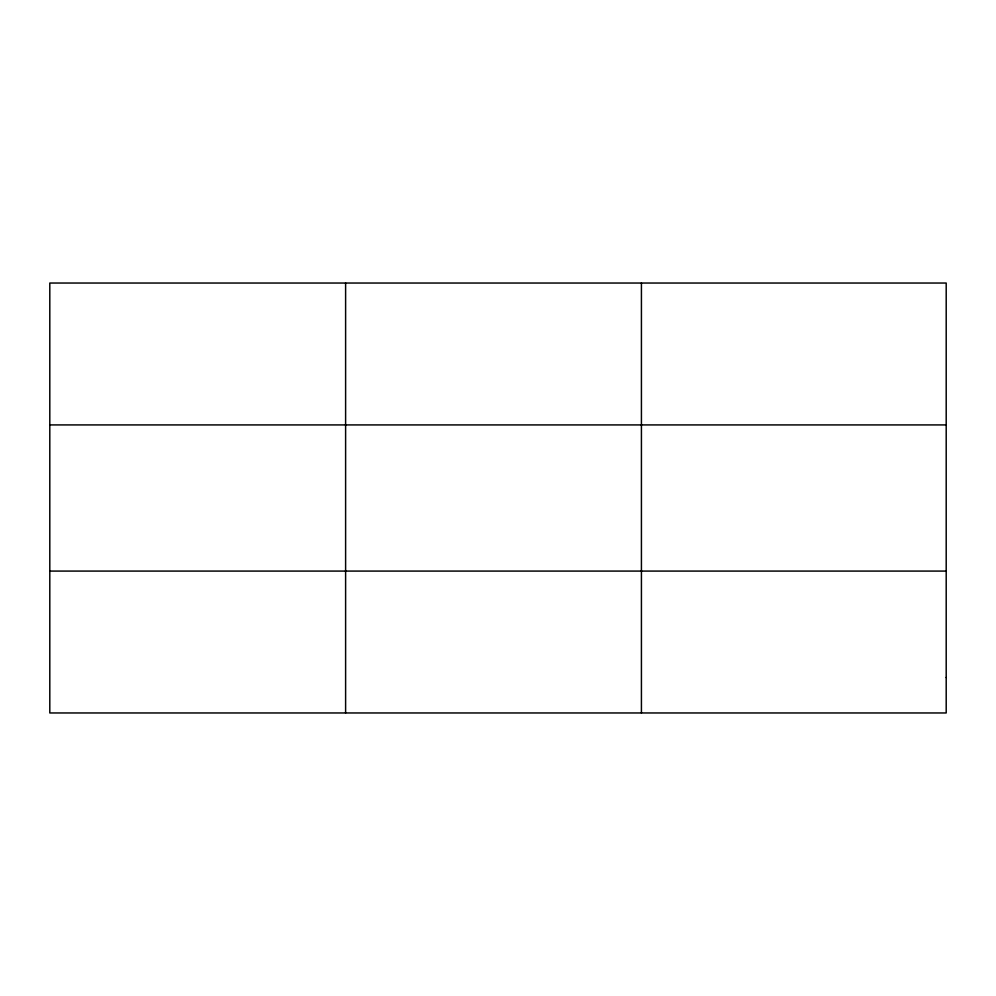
<?xml version="1.0" encoding="UTF-8"?>
<svg xmlns="http://www.w3.org/2000/svg" width="996" height="996" viewBox="0 0 996 996"><rect width="100%" height="100%" fill="white"/><g stroke="black" fill="none" stroke-linecap="round" stroke-linejoin="round"><path stroke-width="1.49" d="M345.612 283.038L345.612 712.962M641.424 283.038L641.424 712.962M49.8 424.919L946.2 424.919M49.8 571.082L946.2 571.082M946.2 677.492L946.2 712.962L49.8 712.962L49.8 283.038L946.2 283.038L946.2 677.492"/></g></svg>
